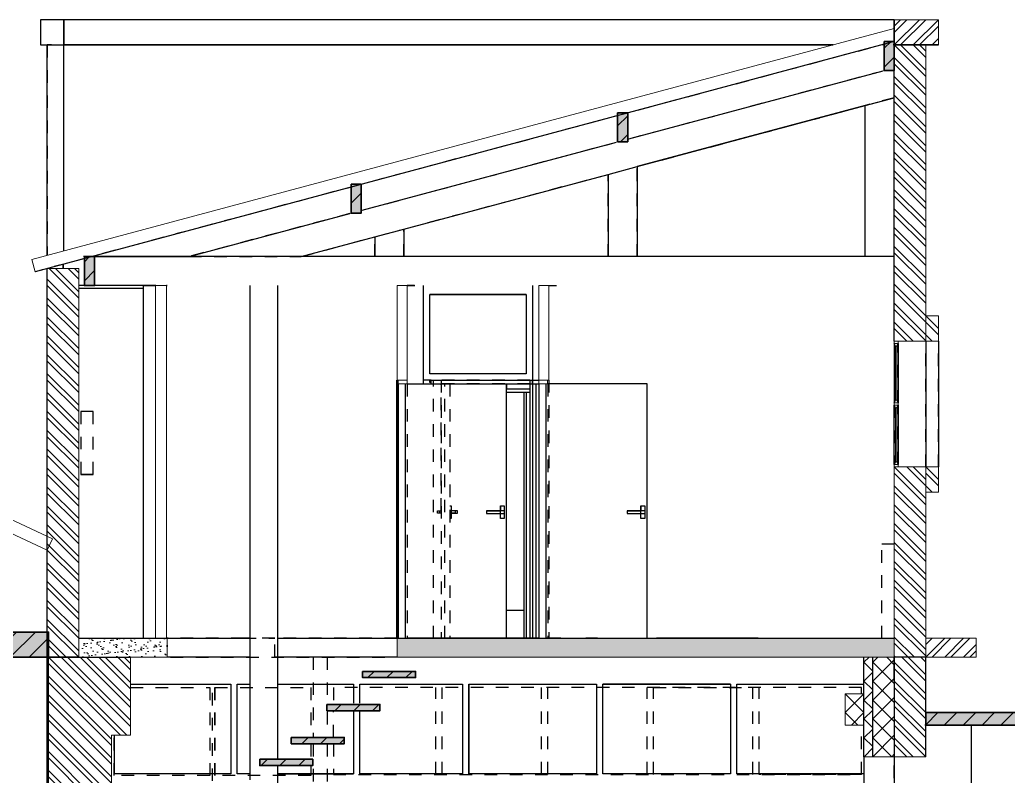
# Model space of a CAD drawing. Header units: metres. Extents: x -22.1 to 20.5, y -0.2 to 10.9.
# Drawn here: x -9.5 to -1.66, y 4.92 to 10.93 of the extents above; entities that cross this region are included whole.
import ezdxf

# ---------------------------------------------------------------- set-up
doc = ezdxf.new("R2010")
doc.units = ezdxf.units.M
doc.linetypes.add('DASH', pattern=[0.2, 0.1, -0.1])
for name, color, linetype in [('01_DALLE_INT-F', 7, 'CONTINUOUS'), ('01_DALLE_INT-R', 7, 'CONTINUOUS'), ('01_DALLE_INT-S', 7, 'CONTINUOUS'), ('01_DALLE_INT-S-SH', 7, 'CONTINUOUS'), ('02_MURS_MAISON-F', 7, 'CONTINUOUS'), ('02_MURS_MAISON-R', 7, 'CONTINUOUS'), ('02_MURS_MAISON-S', 7, 'CONTINUOUS'), ('02_MURS_MAISON-S-SH', 7, 'CONTINUOUS'), ('04_MENUISERIE-F', 7, 'CONTINUOUS'), ('04_MENUISERIE-R', 7, 'CONTINUOUS'), ('04_MENUISERIE-S', 7, 'CONTINUOUS'), ('06_CLOISON-F', 7, 'CONTINUOUS'), ('06_CLOISON-R', 7, 'CONTINUOUS'), ('06_CLOISON-S', 7, 'CONTINUOUS'), ('07_DOUBLAGE-F', 7, 'CONTINUOUS'), ('07_DOUBLAGE-R', 7, 'CONTINUOUS'), ('07_DOUBLAGE-S', 7, 'CONTINUOUS'), ('07_DOUBLAGE-S-SH', 7, 'CONTINUOUS'), ('08_MEUBLES___SANITAIRE-F', 7, 'CONTINUOUS'), ('08_MEUBLES___SANITAIRE-R', 7, 'CONTINUOUS'), ('11_PLAFOND-F', 7, 'CONTINUOUS'), ('22_COUVERTURE-S', 7, 'CONTINUOUS'), ('LAYER0-F', 7, 'CONTINUOUS'), ('LAYER0-R', 7, 'CONTINUOUS'), ('Z_01_TOITURE-F', 7, 'CONTINUOUS'), ('Z_01_TOITURE-R', 7, 'CONTINUOUS'), ('Z_01_TOITURE-S', 7, 'CONTINUOUS'), ('Z_01_TOITURE-S-SF', 7, 'CONTINUOUS'), ('Z_01_TOITURE-S-SH', 7, 'CONTINUOUS'), ('Z_02_R_0-F', 7, 'CONTINUOUS'), ('Z_02_R_0-S', 7, 'CONTINUOUS'), ('Z_02_R_0-S-SF', 7, 'CONTINUOUS'), ('Z_02_R_0-S-SH', 7, 'CONTINUOUS'), ('Z_04_EXT_-F', 7, 'CONTINUOUS'), ('Z_04_EXT_-R', 7, 'CONTINUOUS'), ('Z_04_EXT_-S', 7, 'CONTINUOUS'), ('Z_04_EXT_-S-SF', 7, 'CONTINUOUS'), ('Z_04_EXT_-S-SH', 7, 'CONTINUOUS'), ('Z_1_R+1-F', 7, 'CONTINUOUS'), ('Z_1_R+1-R', 7, 'CONTINUOUS'), ('Z_1_R+1-S', 7, 'CONTINUOUS'), ('Z_1_R+1-S-SF', 7, 'CONTINUOUS'), ('Z_1_R+1-S-SH', 7, 'CONTINUOUS')]:
    doc.layers.add(name, color=color, linetype=linetype)
pattern_1 = [(45, (0, 0), (-0.07499985, 0.07499985), [])]

msp = doc.modelspace()

# ---------------------------------------------------------------- hatches: boundary and pattern name
at = {"layer": '01_DALLE_INT-S-SH', "lineweight": 18}
h = msp.add_hatch(dxfattribs=at)
h.set_pattern_fill('ARCH screed', color=256, style=0, pattern_type=2)
h.set_pattern_definition([(37.5, (-9.036367, 5.87), (-0.0024094, 0.073697), [0, -0.058137, 0, -0.0650215, 0, -0.062153]), (7.5, (-9.03637, 5.87), (0.06769, 0.107941), [0, -0.0313633, 0, -0.0523997, 0, -0.02008]), (-32.5, (-9.08341, 5.87), (0.1191096, 0.0002164), [0, -0.019124, 0, -0.0688463, 0, -0.0898827]), (-42.5, (-9.08341, 5.87), (0.114978, 0.033569), [0, -0.009562, 0, -0.0451326, 0, -0.0516347])])
h.paths.add_polyline_path([(-9.0364, 5.87), (-8.3352, 5.87), (-8.3352, 6.02), (-8.3663, 6.02), (-9.0364, 6.02)], flags=16)
h = msp.add_hatch(dxfattribs=at)
h.set_pattern_fill('ARCH screed', color=256, style=0, pattern_type=2)
h.set_pattern_definition([(37.5, (-6.511367, 5.87), (-0.0024094, 0.0736971), [0, -0.0581369, 0, -0.0650215, 0, -0.0621529]), (7.5, (-6.51137, 5.87), (0.0676903, 0.1079413), [0, -0.0313633, 0, -0.0523997, 0, -0.0200802]), (-32.5, (-6.55841, 5.87), (0.1191096, 0.0002164), [0, -0.019124, 0, -0.0688463, 0, -0.0898827]), (-42.5, (-6.55841, 5.87), (0.1149782, 0.0335693), [0, -0.009562, 0, -0.0451326, 0, -0.0516347])])
h.paths.add_polyline_path([(-6.5114, 6.02), (-6.5114, 5.87), (-2.5664, 5.87), (-2.5664, 6.02), (-5.3064, 6.02), (-5.3864, 6.02), (-6.4314, 6.02)], flags=16)
at = {"layer": '02_MURS_MAISON-S-SH', "lineweight": 18}
h = msp.add_hatch(dxfattribs=at)
h.set_pattern_fill('NEN metselwerk van baksteen (arcering)', color=256, style=0, pattern_type=2)
h.set_pattern_definition([(45, (-2.56637, 10.73), (-0.075, 0.075), []), (45, (-2.51637, 10.73), (-0.075, 0.075), [])])
h.paths.add_polyline_path([(-2.5664, 10.93), (-2.5664, 10.73), (-2.2164, 10.73), (-2.2164, 10.93)], flags=16)
h = msp.add_hatch(dxfattribs=at)
h.set_pattern_fill('NEN metselwerk van baksteen (arcering)', color=256, style=0, pattern_type=2)
h.set_pattern_definition([(135, (-2.31637, 8.38), (-0.075, -0.075), []), (135, (-2.31637, 8.43), (-0.075, -0.075), [])])
h.paths.add_polyline_path([(-2.5664, 8.38), (-2.3164, 8.38), (-2.3164, 10.73), (-2.5664, 10.73)], flags=16)
h = msp.add_hatch(dxfattribs=at)
h.set_pattern_fill('NEN metselwerk van baksteen (arcering)', color=256, style=0, pattern_type=2)
h.set_pattern_definition([(135, (-9.03637, 5.87), (-0.075, -0.075), []), (135, (-9.03637, 5.92), (-0.075, -0.075), [])])
h.paths.add_polyline_path([(-9.2864, 8.9545), (-9.2864, 6.72), (-9.2864, 5.87), (-9.0364, 5.87), (-9.0364, 8.9545)], flags=16)
h = msp.add_hatch(dxfattribs=at)
h.set_pattern_fill('NEN metselwerk van baksteen (arcering)', color=256, style=0, pattern_type=2)
h.set_pattern_definition([(-45, (-2.31637, 8.58), (0.075, 0.075), []), (-45, (-2.31637, 8.53), (0.075, 0.075), [])])
h.paths.add_polyline_path([(-2.3164, 8.58), (-2.3164, 8.38), (-2.2164, 8.38), (-2.2164, 8.58)], flags=16)
h = msp.add_hatch(dxfattribs=at)
h.set_pattern_fill('NEN metselwerk van baksteen (arcering)', color=256, style=0, pattern_type=2)
h.set_pattern_definition([(-45, (-2.56637, 7.38), (0.075, 0.075), []), (-45, (-2.56637, 7.33), (0.075, 0.075), [])])
h.paths.add_polyline_path([(-2.5664, 7.38), (-2.5664, 5.87), (-2.3164, 5.87), (-2.3164, 7.38)], flags=16)
h = msp.add_hatch(dxfattribs=at)
h.set_pattern_fill('NEN metselwerk van baksteen (arcering)', color=256, style=0, pattern_type=2)
h.set_pattern_definition([(-45, (-2.31637, 7.38), (0.075, 0.075), []), (-45, (-2.31637, 7.33), (0.075, 0.075), [])])
h.paths.add_polyline_path([(-2.3164, 7.38), (-2.3164, 7.18), (-2.2164, 7.18), (-2.2164, 7.38)], flags=16)
h = msp.add_hatch(dxfattribs=at)
h.set_pattern_fill('NEN metselwerk van baksteen (arcering)', color=256, style=0, pattern_type=2)
h.set_pattern_definition([(45, (-2.31637, 5.87), (-0.075, 0.075), []), (45, (-2.26637, 5.87), (-0.075, 0.075), [])])
h.paths.add_polyline_path([(-2.3164, 6.02), (-2.3164, 5.87), (-1.9164, 5.87), (-1.9164, 6.02)], flags=16)
h = msp.add_hatch(dxfattribs=at)
h.set_pattern_fill('NEN metselwerk van baksteen (arcering)', color=256, style=0, pattern_type=2)
h.set_pattern_definition([(-45, (-9.27637, 5.87), (0.075, 0.075), []), (-45, (-9.27637, 5.82), (0.075, 0.075), [])])
h.paths.add_polyline_path([(-9.2764, 5.87), (-9.2764, 2.76), (-8.7764, 2.76), (-8.7764, 5.25), (-8.6264, 5.25), (-8.6264, 5.87)], flags=16)
h = msp.add_hatch(dxfattribs=at)
h.set_pattern_fill('NEN metselwerk van baksteen (arcering)', color=256, style=0, pattern_type=2)
h.set_pattern_definition([(135, (-2.31637, 5.08), (-0.075, -0.075), []), (135, (-2.31637, 5.13), (-0.075, -0.075), [])])
h.paths.add_polyline_path([(-2.5664, 5.08), (-2.3164, 5.08), (-2.3164, 5.87), (-2.5664, 5.87)], flags=16)
at = {"layer": '07_DOUBLAGE-S-SH', "lineweight": 18}
h = msp.add_hatch(dxfattribs=at)
h.set_pattern_fill('NEN loofhout', color=256, style=0, pattern_type=2)
h.set_pattern_definition([(-45, (-2.80637, 5.68), (0.075, 0.075), []), (45, (-2.80637, 5.68), (-0.075, 0.075), [])])
h.paths.add_polyline_path([(-2.8064, 5.68), (-2.8064, 5.08), (-2.7364, 5.08), (-2.7364, 5.68), (-2.7364, 5.87), (-2.8064, 5.87)], flags=16)
h = msp.add_hatch(dxfattribs=at)
h.set_pattern_fill('NEN loofhout', color=256, style=0, pattern_type=2)
h.set_pattern_definition([(-45, (-2.73637, 5.68), (0.075, 0.075), []), (45, (-2.73637, 5.68), (-0.075, 0.075), [])])
h.paths.add_polyline_path([(-2.7364, 5.68), (-2.7364, 5.08), (-2.5664, 5.08), (-2.5664, 5.68), (-2.5664, 5.87), (-2.7364, 5.87)], flags=16)
h = msp.add_hatch(dxfattribs=at)
h.set_pattern_fill('NEN loofhout', color=256, style=0, pattern_type=2)
h.set_pattern_definition([(-45, (-2.95637, 5.58), (0.075, 0.075), []), (45, (-2.95637, 5.58), (-0.075, 0.075), [])])
h.paths.add_polyline_path([(-2.9564, 5.58), (-2.9564, 5.33), (-2.8064, 5.33), (-2.8064, 5.58)], flags=16)
at = {"layer": 'Z_01_TOITURE-S-SF', "true_color": 0xf4f4f4}
for points in [[(-2.6464, 10.7578), (-2.6464, 10.5278), (-2.5664, 10.5278), (-2.5664, 10.7578)], [(-4.7614, 10.1911), (-4.7614, 9.9611), (-4.6814, 9.9611), (-4.6814, 10.1911)], [(-6.8764, 9.6243), (-6.8764, 9.3943), (-6.7964, 9.3943), (-6.7964, 9.6243)], [(-8.9914, 9.05), (-8.9914, 8.82), (-8.9114, 8.82), (-8.9114, 9.05)]]:
    msp.add_hatch(color=7, dxfattribs=at).paths.add_polyline_path(points, flags=16)
at = {"layer": 'Z_01_TOITURE-S-SH', "lineweight": 18, "true_color": 0x6e6e6e}
h = msp.add_hatch(dxfattribs=at)
h.set_pattern_fill('Skalp default', color=8, style=0, pattern_type=2)
h.set_pattern_definition(pattern_1)
h.paths.add_polyline_path([(-2.6464, 10.7578), (-2.6464, 10.5278), (-2.5664, 10.5278), (-2.5664, 10.7578)], flags=16)
h = msp.add_hatch(dxfattribs=at)
h.set_pattern_fill('Skalp default', color=8, style=0, pattern_type=2)
h.set_pattern_definition(pattern_1)
h.paths.add_polyline_path([(-4.7614, 10.1911), (-4.7614, 9.9611), (-4.6814, 9.9611), (-4.6814, 10.1911)], flags=16)
h = msp.add_hatch(dxfattribs=at)
h.set_pattern_fill('Skalp default', color=8, style=0, pattern_type=2)
h.set_pattern_definition(pattern_1)
h.paths.add_polyline_path([(-6.8764, 9.6243), (-6.8764, 9.3943), (-6.7964, 9.3943), (-6.7964, 9.6243)], flags=16)
h = msp.add_hatch(dxfattribs=at)
h.set_pattern_fill('Skalp default', color=8, style=0, pattern_type=2)
h.set_pattern_definition(pattern_1)
h.paths.add_polyline_path([(-8.9914, 9.05), (-8.9914, 8.82), (-8.9114, 8.82), (-8.9114, 9.05)], flags=16)
at = {"layer": 'Z_02_R_0-S-SF', "true_color": 0xf4f4f4}
for points in [[(-6.7843, 5.7576), (-6.7843, 5.7076), (-6.3643, 5.7076), (-6.3643, 5.7576)], [(-7.0672, 5.4952), (-7.0672, 5.4452), (-6.6472, 5.4452), (-6.6472, 5.4952)], [(-7.3501, 5.2327), (-7.3501, 5.1827), (-6.9301, 5.1827), (-6.9301, 5.2327)], [(-7.6001, 5.06), (-7.6001, 5.01), (-7.1801, 5.01), (-7.1801, 5.06)]]:
    msp.add_hatch(color=7, dxfattribs=at).paths.add_polyline_path(points, flags=16)
at = {"layer": 'Z_02_R_0-S-SH', "lineweight": 18, "true_color": 0x6e6e6e}
h = msp.add_hatch(dxfattribs=at)
h.set_pattern_fill('Skalp default', color=8, style=0, pattern_type=2)
h.set_pattern_definition(pattern_1)
h.paths.add_polyline_path([(-6.7843, 5.7576), (-6.7843, 5.7076), (-6.3643, 5.7076), (-6.3643, 5.7576)], flags=16)
h = msp.add_hatch(dxfattribs=at)
h.set_pattern_fill('Skalp default', color=8, style=0, pattern_type=2)
h.set_pattern_definition(pattern_1)
h.paths.add_polyline_path([(-7.0672, 5.4952), (-7.0672, 5.4452), (-6.6472, 5.4452), (-6.6472, 5.4952)], flags=16)
h = msp.add_hatch(dxfattribs=at)
h.set_pattern_fill('Skalp default', color=8, style=0, pattern_type=2)
h.set_pattern_definition(pattern_1)
h.paths.add_polyline_path([(-7.3501, 5.2327), (-7.3501, 5.1827), (-6.9301, 5.1827), (-6.9301, 5.2327)], flags=16)
h = msp.add_hatch(dxfattribs=at)
h.set_pattern_fill('Skalp default', color=8, style=0, pattern_type=2)
h.set_pattern_definition(pattern_1)
h.paths.add_polyline_path([(-7.6001, 5.06), (-7.6001, 5.01), (-7.1801, 5.01), (-7.1801, 5.06)], flags=16)
at = {"layer": 'Z_04_EXT_-S-SF', "true_color": 0xf4f4f4}
msp.add_hatch(color=7, dxfattribs=at).paths.add_polyline_path([(-2.3164, 5.33), (0.9936, 5.33), (0.9936, 5.43), (-2.3164, 5.43)], flags=16)
at = {"layer": 'Z_04_EXT_-S-SH', "lineweight": 18, "true_color": 0x6e6e6e}
h = msp.add_hatch(dxfattribs=at)
h.set_pattern_fill('Skalp default', color=8, style=0, pattern_type=2)
h.set_pattern_definition(pattern_1)
h.paths.add_polyline_path([(-2.3164, 5.33), (0.9936, 5.33), (0.9936, 5.43), (-2.3164, 5.43)], flags=16)
at = {"layer": 'Z_1_R+1-S-SF', "true_color": 0xf4f4f4}
msp.add_hatch(color=7, dxfattribs=at).paths.add_polyline_path([(-12.301, 6.07), (-12.301, 5.87), (-9.2764, 5.87), (-9.2764, 6.07)], flags=16)
at = {"layer": 'Z_1_R+1-S-SH', "lineweight": 18, "true_color": 0x6e6e6e}
h = msp.add_hatch(dxfattribs=at)
h.set_pattern_fill('Skalp default', color=8, style=0, pattern_type=2)
h.set_pattern_definition(pattern_1)
h.paths.add_polyline_path([(-12.301, 6.07), (-12.301, 5.87), (-9.2764, 5.87), (-9.2764, 6.07)], flags=16)

# ---------------------------------------------------------------- linework, layer by layer
at = {"layer": '01_DALLE_INT-F', "color": 7}
for points in [[(-7.6763, 6.02), (-7.7284, 6.02)], [(-7.6763, 5.8699), (-8.3352, 5.8699)], [(-6.5115, 5.8699), (-7.4563, 5.8699)]]:
    msp.add_lwpolyline(points, dxfattribs=at)
at = {"layer": '01_DALLE_INT-R', "color": 7, "linetype": 'DASH'}
for points in [[(-7.481, 6.02), (-7.7281, 6.02)], [(-7.7281, 6.02), (-7.481, 6.02)], [(-7.481, 5.8701), (-7.481, 6.02)], [(-8.3083, 5.8701), (-6.5112, 5.8701)], [(-7.1762, 5.8701), (-7.481, 5.8701)]]:
    msp.add_lwpolyline(points, dxfattribs=at)
at = {"layer": '01_DALLE_INT-S', "lineweight": 0}
for points in [[(-9.0364, 5.87), (-8.3352, 5.87), (-8.3352, 6.02), (-8.3663, 6.02), (-9.0364, 6.02)], [(-6.5114, 6.02), (-6.5114, 5.87), (-2.5664, 5.87), (-2.5664, 6.02), (-5.3064, 6.02), (-5.3864, 6.02), (-6.4314, 6.02)]]:
    msp.add_lwpolyline(points, close=True, dxfattribs=at)
at = {"layer": '02_MURS_MAISON-F', "color": 7}
for points in [[(-2.5663, 10.9298), (-9.3395, 10.9298)], [(-9.3395, 10.9298), (-9.3395, 10.7299)], [(-9.1538, 9.0947), (-9.1538, 10.9298)], [(-9.1538, 10.9298), (-9.1538, 10.7299)], [(-9.3395, 10.7299), (-3.0515, 10.7299)], [(-9.2864, 9.0594), (-9.2864, 10.7299)], [(-3.0515, 10.7299), (-9.1538, 10.7299)], [(-2.6552, 10.7299), (-2.6651, 10.7299)], [(-9.2864, 8.9545), (-9.2864, 8.9557)], [(-2.3164, 8.3799), (-2.3164, 7.3799)], [(-2.2163, 8.3799), (-2.2163, 7.3799)]]:
    msp.add_lwpolyline(points, dxfattribs=at)
at = {"layer": '02_MURS_MAISON-R', "color": 7, "linetype": 'DASH'}
for points in [[(-3.0515, 10.7299), (-9.2862, 10.7299)], [(-9.2862, 10.7299), (-9.2862, 9.0594)], [(-9.2862, 9.0594), (-9.2862, 10.7299)], [(-2.655, 10.7299), (-2.6651, 10.7299)], [(-2.6374, 10.7299), (-2.6463, 10.7299)], [(-2.5663, 10.7299), (-2.575, 10.7299)], [(-9.2862, 8.956), (-9.2862, 8.9545)], [(-2.3161, 7.3799), (-2.3161, 8.3799)], [(-2.2163, 7.3799), (-2.2163, 8.3799)], [(-8.3083, 5.8701), (-8.3352, 5.8701)]]:
    msp.add_lwpolyline(points, dxfattribs=at)
at = {"layer": '02_MURS_MAISON-S', "lineweight": 0}
for points in [[(-2.5664, 10.93), (-2.5664, 10.73), (-2.2164, 10.73), (-2.2164, 10.93)], [(-2.5664, 8.38), (-2.3164, 8.38), (-2.3164, 10.73), (-2.5664, 10.73)], [(-9.2864, 8.9545), (-9.2864, 6.72), (-9.2864, 5.87), (-9.0364, 5.87), (-9.0364, 8.9545)], [(-2.3164, 8.58), (-2.3164, 8.38), (-2.2164, 8.38), (-2.2164, 8.58)], [(-2.5664, 7.38), (-2.5664, 5.87), (-2.3164, 5.87), (-2.3164, 7.38)], [(-2.3164, 7.38), (-2.3164, 7.18), (-2.2164, 7.18), (-2.2164, 7.38)], [(-2.3164, 6.02), (-2.3164, 5.87), (-1.9164, 5.87), (-1.9164, 6.02)], [(-9.2764, 5.87), (-9.2764, 2.76), (-8.7764, 2.76), (-8.7764, 5.25), (-8.6264, 5.25), (-8.6264, 5.87)], [(-2.5664, 5.08), (-2.3164, 5.08), (-2.3164, 5.87), (-2.5664, 5.87)]]:
    msp.add_lwpolyline(points, close=True, dxfattribs=at)
at = {"layer": '04_MENUISERIE-F', "color": 7}
for points in [[(-2.5663, 8.3598), (-2.5663, 7.8899)], [(-2.5364, 8.3598), (-2.5364, 7.8899)], [(-6.5013, 8.0398), (-6.5013, 6.02)], [(-6.4464, 8.0398), (-6.4464, 6.022)], [(-6.4314, 8.0398), (-5.3865, 8.0398)], [(-6.2415, 8.0398), (-6.2415, 8.07)], [(-6.2415, 8.07), (-5.3865, 8.07)], [(-5.6415, 6.022), (-5.6415, 8.0398)], [(-5.6415, 8.0398), (-5.6415, 7.9999)], [(-5.6415, 7.9999), (-5.4563, 7.9999)], [(-5.4563, 7.9999), (-5.4563, 6.022)], [(-5.4063, 6.02), (-5.4063, 8.0398)], [(-5.3865, 8.0398), (-5.3865, 6.02)], [(-5.3314, 8.0398), (-5.3314, 6.022)], [(-4.5264, 8.0398), (-5.3164, 8.0398)], [(-4.5264, 6.022), (-4.5264, 8.0398)], [(-5.4563, 7.9699), (-5.4863, 7.9699)], [(-5.4863, 7.9699), (-5.4863, 6.022)], [(-2.5663, 7.4), (-2.5663, 7.8699)], [(-2.5364, 7.8699), (-2.5364, 7.4)], [(-5.6913, 7.0319), (-5.6913, 7.0718)], [(-5.6913, 7.0718), (-5.6613, 7.0718)], [(-5.6913, 7.0718), (-5.6913, 7.0319)], [(-5.6613, 7.0718), (-5.6613, 6.972)], [(-4.5765, 7.0319), (-4.5765, 7.0718)], [(-4.5765, 7.0718), (-4.5465, 7.0718)], [(-4.5765, 7.0718), (-4.5765, 7.0319)], [(-4.5465, 7.0718), (-4.5465, 6.972)], [(-5.6613, 7.0319), (-5.8015, 7.0319)], [(-5.8015, 7.0319), (-5.8015, 7.0119)], [(-5.8015, 7.0319), (-5.6913, 7.0319)], [(-5.8015, 7.0119), (-5.6613, 7.0119)], [(-5.6913, 6.972), (-5.6913, 7.0319)], [(-4.5465, 7.0319), (-4.6865, 7.0319)], [(-4.6865, 7.0319), (-4.6865, 7.0119)], [(-4.6865, 7.0319), (-4.5765, 7.0319)], [(-4.6865, 7.0119), (-4.5465, 7.0119)], [(-4.5765, 6.972), (-4.5765, 7.0319)], [(-5.6613, 6.972), (-5.6913, 6.972)], [(-4.5465, 6.972), (-4.5765, 6.972)], [(-6.4464, 6.022), (-5.4363, 6.022)], [(-6.4314, 6.022), (-6.4314, 6.02)], [(-6.2415, 6.022), (-6.2415, 6.02)], [(-6.2115, 6.022), (-6.2115, 6.02)], [(-6.2115, 6.02), (-5.4063, 6.02)], [(-5.4863, 6.02), (-6.1914, 6.02)], [(-5.6867, 6.02), (-5.6415, 6.02)], [(-5.5127, 6.02), (-5.4937, 6.02)], [(-5.4563, 6.022), (-5.4863, 6.022)], [(-5.3314, 6.022), (-4.5264, 6.022)], [(-5.3164, 6.022), (-5.3164, 6.02)], [(-5.3065, 6.022), (-5.3164, 6.022)], [(-5.0903, 6.02), (-4.5264, 6.02)], [(-4.9201, 6.02), (-5.0129, 6.02)], [(-3.6463, 6.02), (-4.4515, 6.02)], [(-3.6766, 6.02), (-3.6547, 6.02)]]:
    msp.add_lwpolyline(points, dxfattribs=at)
at = {"layer": '04_MENUISERIE-R', "color": 7, "linetype": 'DASH'}
for points in [[(-2.5663, 8.3601), (-2.5663, 7.8899)], [(-2.5364, 7.8899), (-2.5364, 8.3601)], [(-6.5013, 8.0401), (-6.5013, 6.02)], [(-6.4312, 8.0401), (-6.4312, 6.02)], [(-5.4563, 8.07), (-6.1612, 8.07)], [(-6.1612, 8.07), (-6.1612, 6.02)], [(-5.4563, 8.0401), (-6.1612, 8.0401)], [(-6.1612, 7.0319), (-6.1612, 8.0401)], [(-6.1312, 6.02), (-6.1312, 8.0401)], [(-6.0913, 8.0401), (-6.0913, 6.022)], [(-5.3862, 8.0401), (-5.3862, 6.02)], [(-5.3161, 8.0401), (-5.3161, 6.02)], [(-2.5663, 7.8701), (-2.5663, 7.4)], [(-2.5364, 7.4), (-2.5364, 7.8701)], [(-6.0913, 7.0721), (-6.0812, 7.0721)], [(-6.0812, 7.0721), (-6.0812, 6.972)], [(-6.1912, 7.0121), (-6.1912, 7.0319)], [(-6.1912, 7.0319), (-6.1612, 7.0319)], [(-6.1612, 7.0121), (-6.1912, 7.0121)], [(-6.1714, 7.0121), (-6.1714, 7.0319)], [(-6.0311, 7.0319), (-6.0812, 7.0319)], [(-6.0812, 6.972), (-6.0812, 7.0121)], [(-6.0812, 7.0121), (-6.0311, 7.0121)], [(-6.0512, 7.0121), (-6.0812, 7.0121)], [(-6.0512, 7.0319), (-6.0512, 7.0121)], [(-6.0311, 7.0121), (-6.0311, 7.0319)], [(-6.0812, 6.972), (-6.0913, 6.972)], [(-6.4312, 6.02), (-5.6865, 6.02)], [(-6.3276, 6.02), (-6.4312, 6.02)], [(-6.1312, 6.022), (-5.4563, 6.022)], [(-5.4563, 6.02), (-6.1312, 6.02)], [(-5.4563, 6.022), (-6.0913, 6.022)], [(-5.3161, 6.02), (-5.0903, 6.02)], [(-5.2125, 6.02), (-5.3161, 6.02)]]:
    msp.add_lwpolyline(points, dxfattribs=at)
at = {"layer": '04_MENUISERIE-S', "lineweight": 0}
for points in [[(-2.5664, 8.38), (-2.5664, 8.36), (-2.5564, 8.34), (-2.5664, 8.36), (-2.5364, 8.36), (-2.5464, 8.34), (-2.5364, 8.36), (-2.5364, 8.38)], [(-2.5564, 8.34), (-2.5564, 7.91), (-2.5464, 7.91), (-2.5464, 8.34)], [(-6.5014, 8.07), (-6.5014, 8.04), (-6.4314, 8.04), (-6.4314, 8.07)], [(-5.3864, 8.07), (-5.3864, 8.04), (-5.3164, 8.04), (-5.3164, 8.07)], [(-2.5664, 7.89), (-2.5664, 7.87), (-2.5564, 7.85), (-2.5664, 7.87), (-2.5364, 7.87), (-2.5464, 7.85), (-2.5364, 7.87), (-2.5364, 7.89), (-2.5464, 7.91), (-2.5364, 7.89), (-2.5664, 7.89), (-2.5564, 7.91)], [(-2.5564, 7.85), (-2.5564, 7.42), (-2.5464, 7.42), (-2.5464, 7.85)], [(-2.5664, 7.38), (-2.5364, 7.38), (-2.5364, 7.4), (-2.5464, 7.42), (-2.5364, 7.4), (-2.5664, 7.4), (-2.5564, 7.42), (-2.5664, 7.4)], [(-6.4864, 6.02), (-6.4464, 6.02), (-6.4464, 6.022), (-6.4864, 6.022)], [(-5.3714, 6.02), (-5.3314, 6.02), (-5.3314, 6.022), (-5.3714, 6.022)]]:
    msp.add_lwpolyline(points, close=True, dxfattribs=at)
at = {"layer": '06_CLOISON-F', "color": 7}
for points in [[(-8.5216, 6.02), (-8.5216, 8.8198)], [(-8.5216, 8.8198), (-8.4264, 8.8198)], [(-8.4264, 8.8198), (-8.4863, 8.8198)], [(-8.3397, 8.8198), (-8.3352, 8.8198)], [(-6.3715, 8.8198), (-6.4314, 8.8198)], [(-6.3014, 8.0398), (-6.3014, 8.8198)], [(-5.4363, 8.8198), (-5.4363, 6.02)], [(-5.3065, 8.8198), (-5.2463, 8.8198)], [(-6.2514, 8.75), (-5.4863, 8.75)], [(-6.2514, 8.1198), (-6.2514, 8.75)], [(-5.4863, 8.75), (-6.2514, 8.75)], [(-5.4863, 8.75), (-5.4863, 8.1198)], [(-5.4863, 8.1198), (-6.2514, 8.1198)], [(-6.5115, 6.02), (-6.5115, 8.07)], [(-6.5115, 8.07), (-6.5115, 6.02)], [(-6.2415, 8.07), (-6.3014, 8.07)], [(-6.2514, 8.05), (-6.2514, 8.07)], [(-6.2415, 8.05), (-6.2514, 8.05)], [(-5.4363, 8.0398), (-5.4363, 8.07)], [(-5.3065, 8.07), (-5.3065, 8.0398)], [(-5.4863, 7.9699), (-5.6415, 7.9699)], [(-5.5031, 6.022), (-5.5031, 7.9699)], [(-8.3352, 6.02), (-7.7284, 6.02)], [(-7.4563, 6.02), (-6.5115, 6.02)], [(-6.3014, 6.022), (-6.3014, 6.02)], [(-5.3865, 6.02), (-5.3715, 6.02)], [(-5.3065, 6.02), (-5.3314, 6.02)], [(-5.3314, 6.02), (-5.3065, 6.02)], [(-5.3065, 6.022), (-5.3065, 6.02)], [(-8.6265, 5.655), (-7.829, 5.655)], [(-7.829, 5.655), (-7.829, 4.9448)], [(-7.7789, 4.9448), (-7.7789, 5.655)], [(-7.7789, 5.655), (-7.6763, 5.655)], [(-7.4563, 5.655), (-6.8564, 5.655)], [(-6.8564, 5.655), (-6.8564, 5.5039)], [(-6.8064, 5.5039), (-6.8064, 5.655)], [(-6.8064, 5.655), (-5.9915, 5.655)], [(-5.9915, 5.655), (-5.9915, 4.9448)], [(-5.9415, 4.9448), (-5.9415, 5.655)], [(-5.9415, 5.655), (-4.928, 5.655)], [(-5.9415, 5.655), (-5.9415, 4.9448)], [(-4.928, 5.655), (-4.928, 4.9448)], [(-4.878, 5.655), (-3.8648, 5.655)], [(-4.878, 4.9448), (-4.878, 5.655)], [(-3.8648, 5.655), (-4.878, 5.655)], [(-3.8648, 5.655), (-3.8648, 4.9448)], [(-3.8147, 4.9448), (-3.8147, 5.655)], [(-3.8147, 5.655), (-2.8064, 5.655)], [(-6.8564, 5.4363), (-6.8564, 4.9448)], [(-6.8064, 4.9448), (-6.8064, 5.4363)], [(-8.7515, 4.9448), (-8.7515, 5.2499)], [(-7.829, 4.9448), (-8.7515, 4.9448)], [(-7.6763, 4.9448), (-7.7789, 4.9448)], [(-6.8564, 4.9448), (-7.4563, 4.9448)], [(-7.4563, 4.9448), (-6.8564, 4.9448)], [(-5.9915, 4.9448), (-6.8064, 4.9448)], [(-4.928, 4.9448), (-5.9415, 4.9448)], [(-3.8648, 4.9448), (-4.878, 4.9448)], [(-2.8064, 4.9448), (-3.8147, 4.9448)]]:
    msp.add_lwpolyline(points, dxfattribs=at)
at = {"layer": '06_CLOISON-R', "color": 7, "linetype": 'DASH'}
for points in [[(-8.3352, 8.8201), (-8.3395, 8.8201)], [(-6.4312, 8.8201), (-6.3712, 8.8201)], [(-5.3062, 8.8201), (-5.2463, 8.8201)], [(-6.5112, 8.07), (-6.5112, 6.02)], [(-6.2211, 6.02), (-6.2211, 8.07)], [(-6.2211, 8.07), (-6.1612, 8.07)], [(-5.4563, 8.07), (-5.4563, 6.02)], [(-5.3062, 8.07), (-5.3062, 6.02)], [(-7.7281, 6.02), (-8.3352, 6.02)], [(-6.5112, 6.02), (-7.481, 6.02)], [(-7.1762, 5.8701), (-7.1762, 5.2328)], [(-7.0662, 5.8701), (-7.0662, 5.5039)], [(-7.9763, 4.8874), (-7.9763, 5.6801)], [(-8.6263, 5.6301), (-7.9963, 5.6301)], [(-7.9963, 5.6301), (-7.9963, 4.9301)], [(-7.9562, 4.9301), (-7.9562, 5.6301)], [(-7.9562, 5.6301), (-7.1962, 5.6301)], [(-7.9562, 5.6301), (-7.9562, 4.9301)], [(-7.1962, 5.6301), (-7.1962, 5.2328)], [(-2.8262, 5.6301), (-7.0162, 5.6301)], [(-7.0162, 5.6301), (-7.0162, 5.5039)], [(-6.2034, 4.94), (-6.2034, 5.6301)], [(-6.1533, 4.94), (-6.1533, 5.6301)], [(-5.3652, 4.94), (-5.3652, 5.6301)], [(-5.3154, 4.94), (-5.3154, 5.6301)], [(-4.5272, 4.94), (-4.5272, 5.6301)], [(-4.4772, 4.94), (-4.4772, 5.6301)], [(-4.4772, 5.6301), (-3.6893, 5.6301)], [(-3.6893, 4.94), (-3.6893, 5.6301)], [(-3.6392, 4.94), (-3.6392, 5.6301)], [(-2.8262, 5.5801), (-2.8262, 5.6301)], [(-7.0662, 5.4363), (-7.0662, 5.2328)], [(-7.0162, 5.2328), (-7.0162, 5.4363)], [(-2.8262, 4.94), (-2.8262, 5.3301)], [(-8.7563, 4.9301), (-8.7563, 5.2501)], [(-7.1962, 5.1828), (-7.1962, 5.0601)], [(-7.1762, 5.1828), (-7.1762, 2.91)], [(-7.0662, 5.1828), (-7.0662, 2.91)], [(-7.0162, 5.1828), (-7.0162, 4.94)], [(-7.1962, 5.0101), (-7.1962, 4.9301)], [(-7.9963, 4.9301), (-8.7563, 4.9301)], [(-7.1962, 4.9301), (-7.9562, 4.9301)], [(-7.0162, 4.94), (-2.8262, 4.94)], [(-2.8262, 4.94), (-3.6392, 4.94)]]:
    msp.add_lwpolyline(points, dxfattribs=at)
at = {"layer": '06_CLOISON-S', "lineweight": 0}
for points in [[(-8.4263, 8.82), (-8.4263, 6.02), (-8.3397, 6.02), (-8.3397, 8.82)], [(-6.5114, 8.82), (-6.5114, 8.07), (-6.4314, 8.07), (-6.4314, 8.82)], [(-5.3864, 8.07), (-5.3064, 8.07), (-5.3064, 8.82), (-5.3864, 8.82)]]:
    msp.add_lwpolyline(points, close=True, dxfattribs=at)
at = {"layer": '07_DOUBLAGE-F', "color": 7}
for points in [[(-2.8064, 5.0799), (-2.8064, 2.91)], [(-2.5663, 5.0799), (-2.5663, 2.91)]]:
    msp.add_lwpolyline(points, dxfattribs=at)
at = {"layer": '07_DOUBLAGE-R', "color": 7, "linetype": 'DASH'}
for points in [[(-2.8064, 5.0799), (-2.8064, 2.91)], [(-2.5663, 2.91), (-2.5663, 5.0799)]]:
    msp.add_lwpolyline(points, dxfattribs=at)
at = {"layer": '07_DOUBLAGE-S', "lineweight": 0}
for points in [[(-2.8064, 5.68), (-2.8064, 5.08), (-2.7364, 5.08), (-2.7364, 5.68), (-2.7364, 5.87), (-2.8064, 5.87)], [(-2.7364, 5.68), (-2.7364, 5.08), (-2.5664, 5.08), (-2.5664, 5.68), (-2.5664, 5.87), (-2.7364, 5.87)], [(-2.9564, 5.58), (-2.9564, 5.33), (-2.8064, 5.33), (-2.8064, 5.58)]]:
    msp.add_lwpolyline(points, close=True, dxfattribs=at)
at = {"layer": '08_MEUBLES___SANITAIRE-F', "color": 7}
msp.add_lwpolyline([(-5.5031, 6.24), (-5.6415, 6.24)], dxfattribs=at)
at = {"layer": '08_MEUBLES___SANITAIRE-R', "color": 7, "linetype": 'DASH'}
for points in [[(-2.6662, 6.02), (-2.6662, 6.7701)], [(-2.6662, 6.7701), (-2.5663, 6.7701)]]:
    msp.add_lwpolyline(points, dxfattribs=at)
at = {"layer": '11_PLAFOND-F', "color": 7}
msp.add_lwpolyline([(-9.0365, 8.8), (-8.5216, 8.8)], dxfattribs=at)
at = {"layer": '22_COUVERTURE-S', "lineweight": 0}
for points in [[(-9.4092, 9.0265), (-9.3833, 8.9299), (-2.5664, 10.7565), (-2.5664, 10.7578), (-2.5664, 10.7647), (-2.5664, 10.86)], [(-15.6526, 9.8132), (-15.6467, 9.7), (-9.2864, 6.72), (-9.2439, 6.8106)]]:
    msp.add_lwpolyline(points, close=True, dxfattribs=at)
at = {"layer": 'LAYER0-F', "color": 7}
for points in [[(-2.5663, 8.3799), (-2.5663, 10.9298)], [(-2.5663, 10.9298), (-2.5663, 10.7299)], [(-2.5663, 10.86), (-2.5663, 10.7563)], [(-2.5663, 10.7563), (-9.3834, 8.9298)], [(-2.5663, 10.7299), (-2.3164, 10.7299)], [(-2.5663, 10.7299), (-2.2163, 10.7299)], [(-2.2163, 10.7299), (-2.5663, 10.7299)], [(-9.2864, 5.8699), (-9.2864, 8.9545)], [(-2.5564, 8.34), (-2.5663, 8.3598)], [(-2.5465, 8.34), (-2.5364, 8.3598)], [(-2.5663, 7.8899), (-2.5564, 7.91)], [(-2.5564, 7.8498), (-2.5663, 7.8699)], [(-2.5465, 7.91), (-2.5364, 7.8899)], [(-2.5465, 7.8498), (-2.5364, 7.8699)], [(-2.5564, 7.4198), (-2.5663, 7.4)], [(-2.5465, 7.4198), (-2.5364, 7.4)], [(-9.0365, 6.02), (-8.3352, 6.02)], [(-6.5115, 6.02), (-2.5663, 6.02)], [(-5.3865, 6.02), (-6.4314, 6.02)], [(-9.0365, 5.8699), (-9.2864, 5.8699)], [(-9.2765, 2.7599), (-9.2765, 5.8699)], [(-9.2765, 5.8699), (-8.6265, 5.8699)], [(-2.8064, 5.0799), (-2.8064, 5.8699)], [(-2.7365, 5.0799), (-2.7365, 5.8699)], [(-2.3164, 5.8699), (-2.5663, 5.8699)], [(-2.5663, 5.8699), (-2.5663, 5.0799)], [(-2.5663, 5.6799), (-2.5663, 5.8699)], [(-2.3164, 5.0799), (-2.3164, 5.8699)]]:
    msp.add_lwpolyline(points, dxfattribs=at)
at = {"layer": 'LAYER0-R', "color": 7, "linetype": 'DASH'}
for points in [[(-2.5663, 8.3799), (-2.5663, 10.9301)], [(-2.5663, 10.9301), (-2.5663, 10.7299)], [(-2.5663, 10.86), (-2.5663, 10.7566)], [(-2.5663, 10.7566), (-9.3832, 8.9298)], [(-2.5663, 10.7299), (-2.3161, 10.7299)], [(-2.5663, 10.7299), (-2.2163, 10.7299)], [(-2.2163, 10.7299), (-2.5663, 10.7299)], [(-9.2862, 5.8701), (-9.2862, 8.9545)], [(-2.5562, 8.34), (-2.5663, 8.3601)], [(-2.5463, 8.34), (-2.5364, 8.3601)], [(-2.5663, 7.8899), (-2.5562, 7.91)], [(-2.5562, 7.8501), (-2.5663, 7.8701)], [(-2.5463, 7.91), (-2.5364, 7.8899)], [(-2.5463, 7.8501), (-2.5364, 7.8701)], [(-2.5562, 7.42), (-2.5663, 7.4)], [(-2.5463, 7.42), (-2.5364, 7.4)], [(-9.0362, 6.02), (-8.3352, 6.02)], [(-6.5112, 6.02), (-2.5663, 6.02)], [(-5.3862, 6.02), (-6.4312, 6.02)], [(-9.0362, 5.8701), (-9.2862, 5.8701)], [(-9.2762, 2.7599), (-9.2762, 5.8701)], [(-9.2762, 5.8701), (-8.6263, 5.8701)], [(-2.8064, 5.0799), (-2.8064, 5.8701)], [(-2.7363, 5.0799), (-2.7363, 5.8701)], [(-2.3161, 5.8701), (-2.5663, 5.8701)], [(-2.5663, 5.8701), (-2.5663, 5.0799)], [(-2.5663, 5.6801), (-2.5663, 5.8701)], [(-2.3161, 5.0799), (-2.3161, 5.8701)]]:
    msp.add_lwpolyline(points, dxfattribs=at)
at = {"layer": 'Z_01_TOITURE-F', "color": 7}
for points in [[(-4.6728, 9.9847), (-2.6552, 10.5254)], [(-7.2729, 9.05), (-6.6865, 9.2069), (-6.4563, 9.2687), (-4.8363, 9.7027), (-4.6065, 9.7645), (-2.7965, 10.2493), (-2.5663, 10.3111)], [(-2.7965, 10.2493), (-4.6065, 9.7645)], [(-2.7965, 9.05), (-2.7965, 10.2493)], [(-6.7876, 9.418), (-4.77, 9.9585)], [(-4.6065, 9.7645), (-4.6065, 9.05)], [(-4.8363, 9.7027), (-4.8363, 9.05)], [(-8.1614, 9.05), (-6.8851, 9.3918)], [(-6.4563, 9.2687), (-6.4563, 9.05)], [(-6.6865, 9.2069), (-6.6865, 9.05)], [(-2.5663, 9.05), (-8.9026, 9.05)], [(-8.9026, 9.05), (-8.1614, 9.05)], [(-9.1614, 8.9545), (-9.1614, 8.9893)], [(-9.0001, 8.8198), (-9.0365, 8.8198)], [(-8.5216, 8.8198), (-8.9026, 8.8198)]]:
    msp.add_lwpolyline(points, dxfattribs=at)
at = {"layer": 'Z_01_TOITURE-R', "color": 7, "linetype": 'DASH'}
for points in [[(-4.6725, 9.9849), (-2.655, 10.5254)], [(-7.2727, 9.05), (-6.6862, 9.2072), (-6.4563, 9.2689), (-4.8363, 9.703), (-4.6062, 9.7645), (-2.7962, 10.2496), (-2.5663, 10.3111)], [(-2.5663, 10.3111), (-2.7962, 10.2496)], [(-2.7962, 9.05), (-2.7962, 10.2496)], [(-6.7876, 9.4183), (-4.77, 9.9588)], [(-4.6062, 9.05), (-4.6062, 9.7645)], [(-4.8363, 9.05), (-4.8363, 9.703)], [(-6.8851, 9.3921), (-8.1614, 9.05)], [(-6.4563, 9.05), (-6.4563, 9.2689)], [(-6.6862, 9.05), (-6.6862, 9.2072)], [(-8.9913, 9.05), (-8.9999, 9.05)], [(-2.5663, 9.05), (-8.9026, 9.05)], [(-8.1614, 9.05), (-7.2727, 9.05)], [(-9.1612, 8.9893), (-9.1612, 8.9545)], [(-8.9999, 8.8201), (-9.0362, 8.8201)], [(-8.4261, 8.8201), (-8.9026, 8.8201)]]:
    msp.add_lwpolyline(points, dxfattribs=at)
at = {"layer": 'Z_01_TOITURE-S', "lineweight": 35}
for points in [[(-2.6464, 10.7578), (-2.6464, 10.5278), (-2.5664, 10.5278), (-2.5664, 10.7578)], [(-4.7614, 10.1911), (-4.7614, 9.9611), (-4.6814, 9.9611), (-4.6814, 10.1911)], [(-6.8764, 9.6243), (-6.8764, 9.3943), (-6.7964, 9.3943), (-6.7964, 9.6243)], [(-8.9914, 9.05), (-8.9914, 8.82), (-8.9114, 8.82), (-8.9114, 9.05)]]:
    msp.add_lwpolyline(points, close=True, dxfattribs=at)
at = {"layer": 'Z_02_R_0-F', "color": 7}
for points in [[(-9.2864, 2.91), (-9.2864, 5.8612)], [(-7.6763, 4.896), (-7.6763, 5.8699)], [(-7.4563, 5.0688), (-7.4563, 5.8699)], [(-7.4563, 2.91), (-7.4563, 5.0012)]]:
    msp.add_lwpolyline(points, dxfattribs=at)
at = {"layer": 'Z_02_R_0-S', "lineweight": 35}
for points in [[(-6.7843, 5.7576), (-6.7843, 5.7076), (-6.3643, 5.7076), (-6.3643, 5.7576)], [(-7.0672, 5.4952), (-7.0672, 5.4452), (-6.6472, 5.4452), (-6.6472, 5.4952)], [(-7.3501, 5.2327), (-7.3501, 5.1827), (-6.9301, 5.1827), (-6.9301, 5.2327)], [(-7.6001, 5.06), (-7.6001, 5.01), (-7.1801, 5.01), (-7.1801, 5.06)]]:
    msp.add_lwpolyline(points, close=True, dxfattribs=at)
at = {"layer": 'Z_04_EXT_-F', "color": 7}
msp.add_lwpolyline([(-1.9565, 5.3212), (-1.9565, 2.6187)], dxfattribs=at)
at = {"layer": 'Z_04_EXT_-R', "color": 7, "linetype": 'DASH'}
for points in [[(-2.3161, 5.3301), (-2.325, 5.3301)], [(-1.9562, 5.3212), (-1.9562, 2.6187)]]:
    msp.add_lwpolyline(points, dxfattribs=at)
at = {"layer": 'Z_04_EXT_-S', "lineweight": 35}
msp.add_lwpolyline([(-2.3164, 5.33), (0.9936, 5.33), (0.9936, 5.43), (-2.3164, 5.43)], close=True, dxfattribs=at)
at = {"layer": 'Z_1_R+1-F', "color": 7}
for points in [[(-7.6763, 5.8699), (-7.6763, 8.8198)], [(-7.4563, 5.8699), (-7.4563, 8.8198)]]:
    msp.add_lwpolyline(points, dxfattribs=at)
at = {"layer": 'Z_1_R+1-R', "color": 7, "linetype": 'DASH'}
for points in [[(-8.9212, 7.8201), (-9.0212, 7.8201)], [(-9.0212, 7.8201), (-9.0212, 7.32)], [(-8.9212, 7.32), (-8.9212, 7.8201)], [(-9.0212, 7.32), (-8.9212, 7.32)], [(-8.9212, 7.32), (-9.0212, 7.32)]]:
    msp.add_lwpolyline(points, dxfattribs=at)
at = {"layer": 'Z_1_R+1-S', "lineweight": 35}
msp.add_lwpolyline([(-12.301, 6.07), (-12.301, 5.87), (-9.2764, 5.87), (-9.2764, 6.07)], close=True, dxfattribs=at)

doc.saveas('drawing.dxf')
